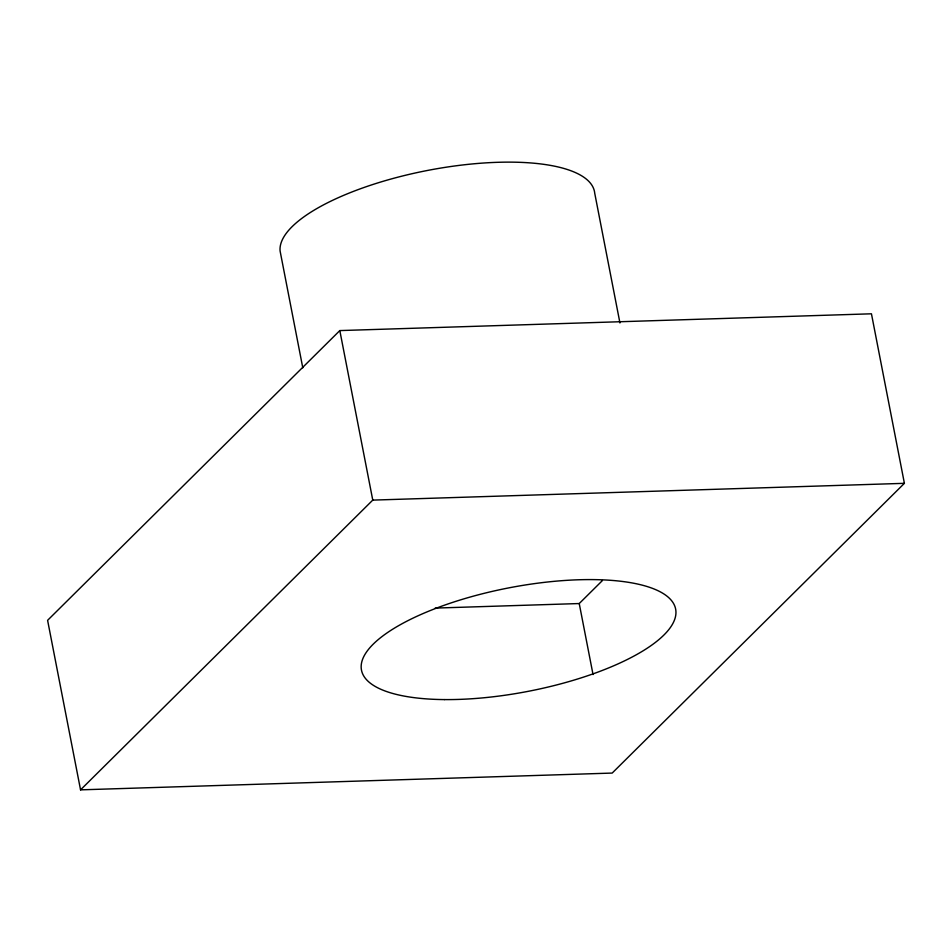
<?xml version="1.0" encoding="UTF-8"?>
<svg xmlns="http://www.w3.org/2000/svg" width="952" height="952" viewBox="0 0 952 952"><rect width="100%" height="100%" fill="white"/><g stroke="black" fill="none" stroke-linecap="round" stroke-linejoin="round"><path stroke-width="1.43" d="M339.816 330.582L47.6 620.323L80.551 789.851L612.184 773.072L904.4 483.33L871.449 313.803L339.816 330.582L372.767 500.109L80.551 789.851M435.183 608.09L579.232 603.544L602.438 580.53M372.767 500.109L904.4 483.33M619.942 322.954L594.714 193.149A160.007 52.622 -11 0 0 432.018 169.599A160.007 52.622 -11 0 0 280.114 251.126L302.784 367.805M579.232 603.544L593.037 674.552M444.572 699.589A160.007 52.622 -11 0 0 675.861 610.613A160.007 52.622 -11 0 0 435.243 608.59A160.007 52.622 -11 0 0 444.572 699.589"/></g></svg>
